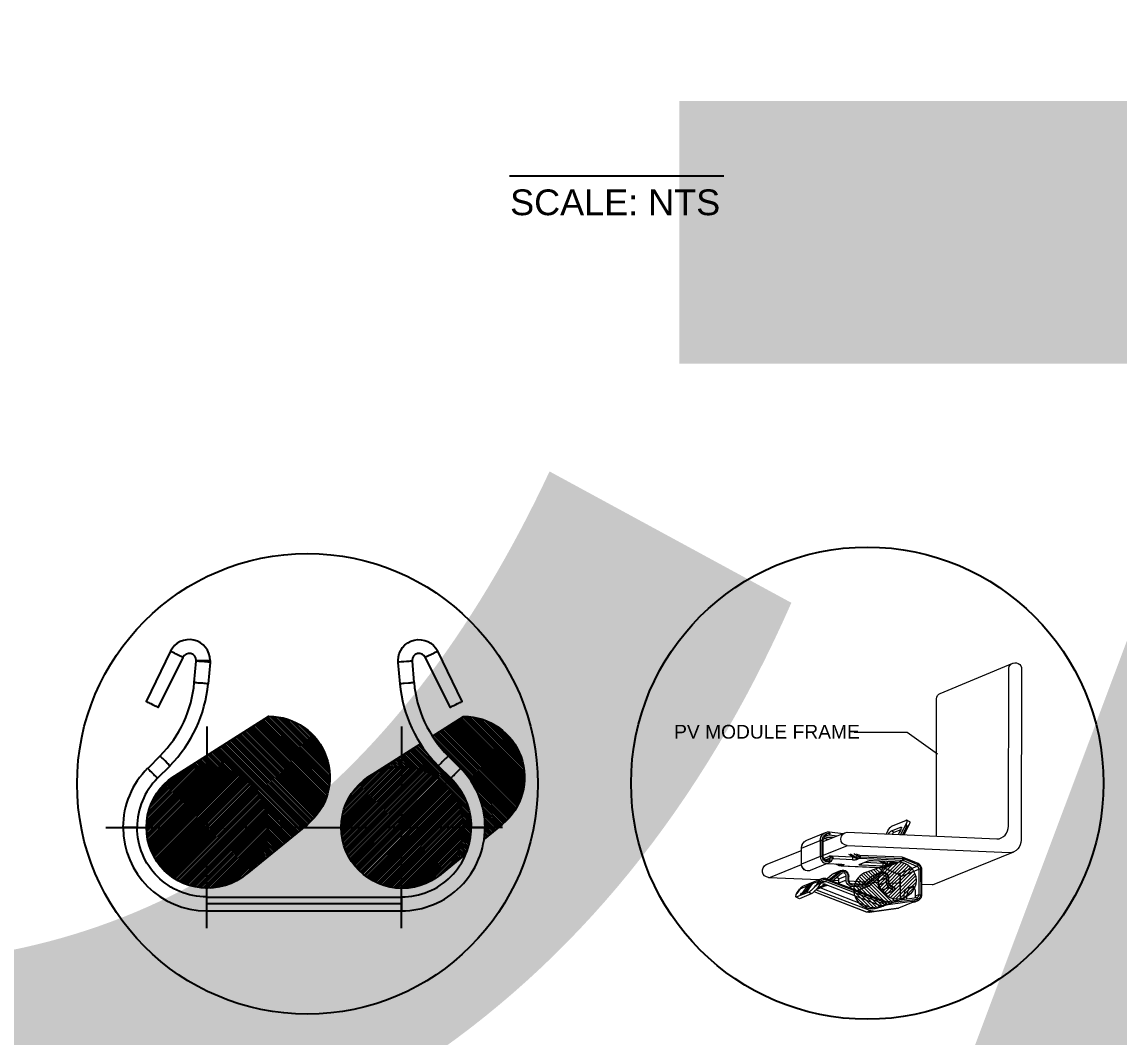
# Model space of a CAD drawing. Header units: feet. Extents: x -354 to 55127, y -297 to 4121.
# Drawn here: x 106.93 to 149.49, y 31.18 to 70.58 of the extents above; entities that cross this region are included whole.
import ezdxf
from ezdxf.enums import TextEntityAlignment as Align

# ---------------------------------------------------------------- set-up
doc = ezdxf.new("R2018")
doc.units = ezdxf.units.FT
doc.header["$MEASUREMENT"] = 0
for name, color, linetype in [('G-ANNO-TEXT', 1, 'Continuous'), ('G-TEXT', 7, 'Continuous'), ('G-TITL-TEXT', 153, 'Continuous'), ('PDF_0', 7, 'Continuous'), ('PDF_cable', 1, 'Continuous'), ('PDF_Ediciones', 1, 'Continuous'), ('PDF_PDF_Geometría', 7, 'Continuous'), ('PDF_PV wires', 7, 'Continuous'), ('PDF_Text', 7, 'Continuous')]:
    doc.layers.add(name, color=color, linetype=linetype)
doc.styles.add('NEI-A', font='arial.ttf')
doc.styles.get("Standard").update_dxf_attribs({"font": 'arial.ttf'})

# ---------------------------------------------------------------- blocks, each defined once
blk = doc.blocks.new('sub-title')
at = {"color": 153, "lineweight": 30, "flags": 106}
blk.add_attdef('SUB_TITLE', text='', height=0.1875, dxfattribs=at).set_placement((0, 0.1875), align=Align.MIDDLE_CENTER)

msp = doc.modelspace()

# ---------------------------------------------------------------- linework, layer by layer
at = {"color": 0, "linetype": 'ByBlock', "lineweight": -2, "transparency": 16777216}
msp.add_line((134.167, 64.592), (125.839, 64.592), dxfattribs=at)
at = {"layer": 'PDF_0', "lineweight": 25}
for points in [[(122.578, 45.913, 0.805272), (122.066, 45.794), (122.066, 45.768), (122.019, 45.768), (121.987, 45.762), (121.945, 45.757), (121.898, 45.757), (121.85, 45.752), (121.745, 45.741), (121.692, 45.741), (121.645, 45.736), (121.571, 45.725), (121.529, 45.725), (121.524, 45.72), (121.524, 45.794, -0.794738), (123.059, 46.153)], [(123.568, 41.227, -0.197368), (124.359, 39.316), (124.897, 39.316, 0.200832), (123.949, 41.608)], [(114.094, 36.617, -0.415337), (111.398, 39.316), (110.855, 39.316, 0.413315), (114.095, 36.074)]]:
    msp.add_lwpolyline(points, format="xyb", dxfattribs=at)
for points in [[(112.695, 46.152), (111.746, 44.207), (111.751, 44.207), (111.767, 44.197), (111.799, 44.181), (111.836, 44.165), (111.883, 44.139), (111.936, 44.118), (111.989, 44.086), (112.046, 44.065), (112.094, 44.039), (112.141, 44.018), (112.178, 43.997), (112.21, 43.981), (112.226, 43.976), (112.231, 43.976), (113.18, 45.91), (113.174, 45.915), (113.159, 45.92), (113.106, 45.947), (113.069, 45.963), (112.985, 46.005), (112.89, 46.058), (112.842, 46.079), (112.8, 46.1), (112.763, 46.115), (112.737, 46.131), (112.711, 46.142), (112.7, 46.147)], [(122.578, 45.91), (123.526, 43.976), (123.532, 43.976), (123.553, 43.981), (123.579, 43.997), (123.616, 44.018), (123.711, 44.065), (123.764, 44.086), (123.822, 44.118), (123.874, 44.139), (123.917, 44.165), (123.953, 44.181), (123.985, 44.197), (124.001, 44.207), (124.006, 44.207), (123.063, 46.152), (123.057, 46.147), (123.047, 46.142), (123.02, 46.131), (122.994, 46.115), (122.957, 46.1), (122.91, 46.079), (122.868, 46.058), (122.773, 46.005), (122.725, 45.984), (122.652, 45.947), (122.615, 45.931), (122.599, 45.92), (122.583, 45.915)], [(113.696, 45.794), (114.234, 45.794), (114.234, 45.741), (114.229, 45.731), (114.229, 45.72), (114.223, 45.725), (114.186, 45.725), (114.15, 45.731), (114.107, 45.736), (114.06, 45.741), (114.013, 45.741), (113.854, 45.757), (113.807, 45.757), (113.77, 45.762), (113.738, 45.768), (113.691, 45.768), (113.691, 45.778), (113.696, 45.778)], [(112.189, 41.224), (112.674, 41.704), (112.632, 41.746), (112.605, 41.778), (112.563, 41.814), (112.484, 41.894), (112.442, 41.941), (112.4, 41.983), (112.363, 42.015), (112.305, 42.073), (112.294, 42.089), (112.289, 42.094), (111.809, 41.604), (111.809, 41.598), (111.825, 41.588), (111.846, 41.561), (111.878, 41.535), (111.909, 41.498), (111.957, 41.456), (112.041, 41.372), (112.078, 41.33), (112.115, 41.298), (112.147, 41.261), (112.168, 41.245)], [(123.084, 41.704), (123.569, 41.224), (123.59, 41.245), (123.611, 41.261), (123.642, 41.298), (123.679, 41.33), (123.716, 41.372), (123.932, 41.588), (123.948, 41.598), (123.953, 41.604), (123.463, 42.094), (123.458, 42.089), (123.447, 42.073), (123.421, 42.046), (123.395, 42.015), (123.358, 41.983), (123.316, 41.941), (123.273, 41.894), (123.231, 41.857), (123.194, 41.814)]]:
    msp.add_lwpolyline(points, close=True, dxfattribs=at)
for points in [[(114.229, 45.72), (114.155, 44.887), (114.15, 44.887), (114.128, 44.893), (114.097, 44.893), (114.055, 44.898), (114.002, 44.903), (113.944, 44.908), (113.891, 44.914), (113.828, 44.919), (113.77, 44.919), (113.717, 44.924), (113.675, 44.93), (113.644, 44.935), (113.617, 44.935), (113.691, 45.768)], [(122.066, 45.768), (122.14, 44.935), (122.114, 44.935), (122.077, 44.93), (122.035, 44.924), (121.987, 44.919), (121.929, 44.919), (121.755, 44.903), (121.703, 44.898), (121.661, 44.893), (121.624, 44.893), (121.608, 44.887), (121.603, 44.887), (121.524, 45.72)], [(114.097, 43.232), (114.097, 40.665)], [(121.661, 43.232), (121.661, 40.665)], [(114.097, 39.985), (114.097, 39.316), (113.422, 39.316)], [(121.661, 39.985), (121.661, 39.316), (120.981, 39.316)], [(110.181, 39.316), (112.748, 39.316)], [(114.097, 38.636), (114.097, 39.316), (114.772, 39.316)], [(118.013, 39.316), (115.451, 39.316)], [(117.744, 39.316), (120.311, 39.316)], [(121.661, 38.636), (121.661, 39.316), (122.335, 39.316)], [(125.577, 39.316), (123.01, 39.316)], [(114.097, 35.4), (114.097, 37.967)], [(121.661, 35.4), (121.661, 37.967)], [(121.661, 36.343), (121.661, 36.069), (114.097, 36.069), (114.097, 36.612), (121.661, 36.612), (121.661, 36.343), (114.097, 36.343)]]:
    msp.add_lwpolyline(points, dxfattribs=at)
at = {"layer": 'PDF_0', "color": 9, "lineweight": 25, "true_color": 0xbfbfbf}
msp.add_lwpolyline([(121.661, 36.612), (121.661, 39.316), (123.574, 41.224)], dxfattribs=at)
at = {"layer": 'PDF_0', "color": 1, "lineweight": 0}
for points in [[(140.547, 37.897), (140.552, 37.891)], [(139.497, 37.473), (140.61, 36.366)], [(139.584, 37.526), (140.709, 36.401)], [(139.671, 37.566), (140.193, 37.044)], [(139.77, 37.601), (140.17, 37.207)], [(139.868, 37.642), (140.17, 37.34)], [(139.967, 37.676), (140.193, 37.45)], [(140.06, 37.711), (140.228, 37.549)], [(140.158, 37.752), (140.274, 37.636)], [(140.257, 37.787), (140.332, 37.711)], [(140.355, 37.821), (140.396, 37.781)], [(140.448, 37.862), (140.465, 37.845)], [(139.225, 37.079), (140.123, 36.181)], [(139.259, 37.178), (140.222, 36.215)], [(139.306, 37.265), (140.32, 36.256)], [(139.364, 37.346), (140.419, 36.291)], [(139.428, 37.415), (140.512, 36.325)], [(139.201, 36.836), (139.886, 36.157)], [(139.207, 36.969), (140.013, 36.157)], [(139.23, 36.673), (139.723, 36.186)], [(140.692, 36.552), (140.807, 36.436)], [(140.854, 36.523), (140.9, 36.47)], [(140.981, 36.528), (140.999, 36.511)], [(141.092, 36.546), (141.097, 36.546)]]:
    msp.add_lwpolyline(points, dxfattribs=at)
at = {"layer": 'PDF_0', "lineweight": 25}
for centre, radius in [((118.005, 41.005), 8.937), ((139.726, 41.031), 9.164)]:
    msp.add_circle(centre, radius, dxfattribs=at)
for centre, radius, start, end in [((113.42, 45.797), 0.809, 359.978, 153.88), ((113.42, 45.797), 0.271, 359.2804, 154.6546), ((109.071, 45.327), 4.562, 314.8132, 355.0891), ((108.987, 45.359), 5.184, 315.2527, 354.8199), ((126.697, 45.327), 5.121, 184.9109, 225.022), ((126.707, 45.333), 4.583, 184.9658, 224.9725), ((114.094, 39.313), 3.244, 134.9231, 179.9231), ((114.063, 39.329), 2.664, 134.7034, 180.3241), ((121.653, 39.313), 3.239, 270.033, 0.0494), ((121.663, 39.313), 2.696, 269.8901, 0.1099)]:
    msp.add_arc(centre, radius, start, end, dxfattribs=at)
at = {"layer": 'PDF_cable', "lineweight": 25}
for points in [[(112.858, 41.314), (116.511, 43.628, -0.705463), (118.003, 39.427), (115.652, 37.508)], [(122.852, 42.853), (124.064, 43.622, -0.705463), (125.561, 39.427), (124.865, 38.857)]]:
    msp.add_lwpolyline(points, format="xyb", dxfattribs=at)
for points in [[(116.195, 43.427), (118.83, 40.792)], [(116.253, 43.464), (118.841, 40.871)], [(116.305, 43.496), (118.856, 40.95)], [(116.363, 43.533), (118.862, 41.029)], [(116.416, 43.57), (118.872, 41.113)], [(116.474, 43.601), (118.872, 41.203)], [(116.543, 43.628), (118.872, 41.293)], [(116.637, 43.622), (118.872, 41.388)], [(116.732, 43.617), (118.862, 41.482)], [(116.838, 43.601), (118.851, 41.588)], [(116.943, 43.585), (118.835, 41.693)], [(117.059, 43.559), (118.809, 41.809)], [(117.186, 43.527), (118.777, 41.936)], [(117.317, 43.485), (118.73, 42.073)], [(117.47, 43.422), (118.672, 42.226)], [(123.753, 43.422), (126.383, 40.792)], [(123.806, 43.459), (126.399, 40.866)], [(123.864, 43.496), (126.41, 40.945)], [(123.917, 43.527), (126.42, 41.029)], [(123.975, 43.564), (126.425, 41.113)], [(124.032, 43.601), (126.431, 41.198)], [(124.096, 43.622), (126.431, 41.287)], [(124.191, 43.617), (126.431, 41.382)], [(124.291, 43.612), (126.42, 41.482)], [(124.391, 43.601), (126.41, 41.583)], [(124.502, 43.58), (126.394, 41.693)], [(124.618, 43.559), (126.367, 41.809)], [(124.739, 43.522), (126.336, 41.93)], [(124.876, 43.48), (126.288, 42.067)], [(125.029, 43.417), (126.225, 42.22)], [(115.531, 43.006), (118.519, 40.012)], [(115.583, 43.037), (118.556, 40.07)], [(115.641, 43.074), (118.588, 40.128)], [(115.694, 43.111), (118.619, 40.186)], [(115.752, 43.143), (118.646, 40.249)], [(115.805, 43.18), (118.677, 40.312)], [(115.863, 43.217), (118.704, 40.375)], [(115.915, 43.248), (118.73, 40.439)], [(115.973, 43.285), (118.751, 40.507)], [(116.026, 43.322), (118.772, 40.576)], [(116.084, 43.359), (118.793, 40.644)], [(116.142, 43.39), (118.814, 40.718)], [(117.655, 43.332), (118.582, 42.405)], [(117.902, 43.169), (118.419, 42.653)], [(123.084, 43), (126.078, 40.012)], [(123.142, 43.037), (126.109, 40.065)], [(123.194, 43.074), (126.141, 40.122)], [(123.252, 43.106), (126.172, 40.186)], [(123.305, 43.143), (126.204, 40.244)], [(123.363, 43.18), (126.23, 40.307)], [(123.421, 43.211), (126.262, 40.37)], [(123.474, 43.248), (126.283, 40.439)], [(123.532, 43.285), (126.31, 40.502)], [(123.584, 43.317), (126.331, 40.571)], [(123.642, 43.354), (126.352, 40.644)], [(123.695, 43.39), (126.367, 40.718)], [(125.208, 43.327), (126.136, 42.4)], [(125.461, 43.169), (125.977, 42.653)], [(114.861, 42.584), (118.013, 39.432)], [(114.919, 42.616), (118.061, 39.474)], [(114.972, 42.653), (118.108, 39.516)], [(115.03, 42.689), (118.155, 39.559)], [(115.083, 42.721), (118.198, 39.606)], [(115.141, 42.758), (118.245, 39.653)], [(115.193, 42.795), (118.287, 39.701)], [(115.251, 42.826), (118.329, 39.748)], [(115.304, 42.863), (118.372, 39.801)], [(115.362, 42.9), (118.408, 39.854)], [(115.415, 42.932), (118.445, 39.906)], [(115.473, 42.969), (118.482, 39.959)], [(122.862, 42.858), (125.925, 39.796)], [(122.92, 42.895), (125.967, 39.848)], [(122.973, 42.932), (126.004, 39.901)], [(123.01, 42.621), (125.888, 39.748)], [(123.031, 42.964), (126.041, 39.954)], [(114.192, 42.157), (114.761, 41.593)], [(114.25, 42.194), (114.893, 41.551)], [(114.308, 42.231), (115.04, 41.493)], [(114.36, 42.262), (115.214, 41.414)], [(114.418, 42.299), (115.436, 41.282)], [(114.471, 42.336), (117.66, 39.147)], [(114.529, 42.368), (117.713, 39.19)], [(114.582, 42.405), (117.76, 39.226)], [(114.64, 42.442), (117.813, 39.269)], [(114.692, 42.479), (117.86, 39.311)], [(114.75, 42.51), (117.913, 39.353)], [(114.803, 42.547), (117.96, 39.39)], [(120.411, 41.308), (122.393, 42.563)], [(121.75, 42.157), (122.319, 41.588)], [(121.808, 42.194), (122.451, 41.546)], [(121.861, 42.226), (122.599, 41.493)], [(121.919, 42.262), (122.767, 41.409)], [(121.972, 42.299), (122.989, 41.282)], [(122.03, 42.331), (124.233, 40.128)], [(122.082, 42.368), (124.185, 40.265)], [(122.14, 42.405), (124.122, 40.423)], [(122.198, 42.436), (124.032, 40.602)], [(122.251, 42.473), (123.895, 40.829)], [(122.309, 42.51), (122.789, 42.025)], [(122.362, 42.542), (122.493, 42.41)], [(113.86, 41.946), (114.128, 41.677), (111.757, 39.311)], [(113.528, 41.735), (113.633, 41.63)], [(113.58, 41.772), (113.712, 41.646)], [(113.638, 41.809), (113.791, 41.656)], [(113.696, 41.841), (113.87, 41.667)], [(113.749, 41.878), (113.955, 41.672)], [(113.807, 41.915), (114.039, 41.677)], [(113.918, 41.983), (114.223, 41.677)], [(113.97, 42.02), (114.318, 41.672)], [(114.028, 42.052), (114.418, 41.662)], [(114.081, 42.089), (114.529, 41.646)], [(114.139, 42.125), (114.64, 41.625)], [(121.418, 41.946), (121.687, 41.677), (119.315, 39.306)], [(121.086, 41.735), (121.191, 41.625)], [(121.139, 41.767), (121.271, 41.641)], [(121.197, 41.804), (121.344, 41.651)], [(121.249, 41.841), (121.429, 41.662)], [(121.307, 41.872), (121.513, 41.672)], [(121.36, 41.909), (121.597, 41.677)], [(121.471, 41.978), (121.777, 41.672)], [(121.529, 42.015), (121.877, 41.667)], [(121.587, 42.052), (121.977, 41.656)], [(121.64, 42.083), (122.082, 41.641)], [(121.697, 42.12), (122.198, 41.619)], [(114.034, 41.677), (111.757, 39.4)], [(114.218, 41.677), (111.762, 39.221)], [(114.302, 41.672), (111.762, 39.137)], [(113.939, 41.672), (111.767, 39.495)], [(114.387, 41.667), (111.772, 39.053)], [(113.839, 41.662), (111.772, 39.601)], [(114.466, 41.656), (111.783, 38.973)], [(113.733, 41.646), (111.788, 39.706)], [(114.545, 41.641), (111.793, 38.894)], [(113.617, 41.625), (111.809, 39.817)], [(114.619, 41.625), (111.809, 38.815)], [(114.692, 41.609), (111.825, 38.742)], [(113.501, 41.598), (111.841, 39.938)], [(114.766, 41.593), (111.846, 38.673)], [(114.835, 41.572), (111.867, 38.599)], [(113.369, 41.556), (111.883, 40.07)], [(114.903, 41.546), (111.888, 38.536)], [(114.972, 41.525), (111.915, 38.467)], [(113.222, 41.503), (111.936, 40.212)], [(115.035, 41.498), (111.941, 38.404)], [(115.098, 41.467), (111.967, 38.341)], [(115.162, 41.44), (111.999, 38.278)], [(113.059, 41.424), (112.01, 40.381)], [(115.22, 41.409), (112.025, 38.214)], [(115.278, 41.377), (112.057, 38.156)], [(115.336, 41.345), (112.094, 38.098)], [(115.394, 41.308), (112.126, 38.046)], [(112.848, 41.303), (112.131, 40.592)], [(112.969, 41.382), (112.974, 41.382)], [(113.027, 41.419), (113.032, 41.414)], [(113.085, 41.456), (113.095, 41.445)], [(113.138, 41.488), (113.153, 41.472)], [(113.196, 41.525), (113.217, 41.498)], [(113.248, 41.561), (113.285, 41.525)], [(113.306, 41.598), (113.348, 41.551)], [(113.359, 41.63), (113.417, 41.572)], [(113.417, 41.667), (113.491, 41.593)], [(113.47, 41.704), (113.559, 41.614)], [(121.592, 41.672), (119.315, 39.4)], [(121.771, 41.672), (119.315, 39.216)], [(121.861, 41.672), (119.32, 39.132)], [(121.497, 41.667), (119.32, 39.495)], [(121.397, 41.662), (119.331, 39.595)], [(121.945, 41.662), (119.331, 39.047)], [(122.024, 41.651), (119.341, 38.968)], [(121.292, 41.646), (119.347, 39.701)], [(122.103, 41.641), (119.352, 38.889)], [(121.176, 41.625), (119.368, 39.812)], [(122.177, 41.625), (119.368, 38.815)], [(122.251, 41.609), (119.384, 38.742)], [(121.054, 41.593), (119.399, 39.933)], [(122.325, 41.588), (119.405, 38.668)], [(122.393, 41.567), (119.426, 38.599)], [(120.928, 41.551), (119.436, 40.065)], [(122.462, 41.546), (119.447, 38.531)], [(122.525, 41.519), (119.473, 38.462)], [(120.78, 41.498), (119.494, 40.212)], [(122.594, 41.493), (119.5, 38.399)], [(122.657, 41.467), (119.526, 38.336)], [(122.715, 41.435), (119.552, 38.272)], [(120.612, 41.424), (119.568, 40.375)], [(122.778, 41.409), (119.584, 38.214)], [(122.836, 41.377), (119.615, 38.156)], [(122.894, 41.34), (119.647, 38.098)], [(122.952, 41.308), (119.684, 38.04)], [(120.401, 41.303), (119.689, 40.586)], [(120.527, 41.382), (120.533, 41.377)], [(120.585, 41.419), (120.591, 41.409)], [(120.638, 41.451), (120.649, 41.44)], [(120.696, 41.488), (120.712, 41.472)], [(120.749, 41.525), (120.775, 41.498)], [(120.807, 41.556), (120.844, 41.525)], [(120.859, 41.593), (120.907, 41.546)], [(120.917, 41.63), (120.975, 41.567)], [(120.975, 41.662), (121.044, 41.588)], [(121.028, 41.698), (121.118, 41.609)], [(124.133, 41.409), (125.846, 39.696)], [(115.446, 41.272), (112.162, 37.988)], [(115.499, 41.235), (112.199, 37.935)], [(115.552, 41.198), (112.242, 37.882)], [(115.604, 41.156), (112.278, 37.835)], [(115.652, 41.119), (112.321, 37.782)], [(115.704, 41.077), (112.363, 37.735)], [(115.752, 41.029), (112.405, 37.687)], [(115.794, 40.987), (112.452, 37.64)], [(115.842, 40.939), (112.495, 37.598)], [(115.884, 40.892), (112.542, 37.556)], [(123.005, 41.272), (119.721, 37.988)], [(123.057, 41.235), (119.758, 37.935)], [(123.11, 41.192), (119.795, 37.882)], [(123.163, 41.156), (119.837, 37.83)], [(123.21, 41.113), (119.879, 37.782)], [(123.258, 41.071), (119.921, 37.73)], [(123.305, 41.029), (119.963, 37.682)], [(123.353, 40.982), (120.006, 37.64)], [(123.4, 40.939), (120.053, 37.592)], [(123.442, 40.892), (120.1, 37.55)], [(124.391, 41.061), (125.804, 39.648)], [(115.926, 40.845), (112.595, 37.508)], [(115.968, 40.797), (112.642, 37.471)], [(116.005, 40.744), (112.695, 37.429)], [(116.047, 40.692), (112.748, 37.392)], [(116.084, 40.639), (112.8, 37.355)], [(116.121, 40.581), (112.853, 37.318)], [(116.153, 40.528), (112.911, 37.281)], [(116.189, 40.47), (112.969, 37.25)], [(116.095, 40.623), (117.613, 39.105)], [(123.484, 40.839), (120.148, 37.508)], [(123.526, 40.792), (120.201, 37.466)], [(123.563, 40.739), (120.248, 37.429)], [(123.6, 40.686), (120.301, 37.387)], [(123.642, 40.634), (120.353, 37.35)], [(123.674, 40.581), (120.411, 37.313)], [(123.711, 40.523), (120.464, 37.281)], [(123.743, 40.465), (120.522, 37.245)], [(123.648, 40.623), (124.27, 40.001)], [(124.523, 40.839), (125.756, 39.601)], [(124.607, 40.66), (125.714, 39.559)], [(124.676, 40.502), (125.666, 39.516)], [(116.221, 40.412), (113.027, 37.218)], [(116.247, 40.349), (113.085, 37.187)], [(116.279, 40.291), (113.148, 37.16)], [(116.305, 40.228), (113.211, 37.134)], [(116.332, 40.159), (113.275, 37.108)], [(116.358, 40.096), (113.343, 37.081)], [(116.379, 40.028), (113.412, 37.06)], [(116.221, 40.402), (117.56, 39.063)], [(116.305, 40.233), (117.512, 39.026)], [(116.358, 40.086), (117.46, 38.984)], [(123.774, 40.407), (120.585, 37.213)], [(123.806, 40.349), (120.643, 37.187)], [(123.837, 40.286), (120.707, 37.155)], [(123.864, 40.223), (120.77, 37.129)], [(123.89, 40.159), (120.833, 37.102)], [(123.911, 40.091), (120.902, 37.076)], [(123.938, 40.022), (120.97, 37.055)], [(123.779, 40.402), (124.301, 39.88)], [(123.859, 40.228), (124.322, 39.769)], [(123.917, 40.08), (124.338, 39.659)], [(124.728, 40.36), (125.619, 39.469)], [(124.77, 40.228), (125.566, 39.432)], [(124.802, 40.101), (125.519, 39.39)], [(117.412, 38.942), (116.4, 39.954), (113.48, 37.039)], [(116.416, 39.885), (113.554, 37.018)], [(116.437, 39.812), (113.628, 37.002)], [(116.453, 39.732), (113.702, 36.986)], [(116.463, 39.659), (113.781, 36.976)], [(116.432, 39.833), (117.36, 38.9)], [(116.453, 39.717), (117.312, 38.863)], [(116.469, 39.611), (117.259, 38.821)], [(123.959, 39.954), (121.039, 37.034)], [(123.975, 39.88), (121.107, 37.018)], [(123.99, 39.806), (121.181, 36.997)], [(124.006, 39.732), (121.26, 36.981)], [(124.022, 39.653), (121.339, 36.971)], [(123.959, 39.949), (124.349, 39.559)], [(123.99, 39.827), (124.354, 39.458)], [(124.011, 39.717), (124.359, 39.363)], [(124.027, 39.606), (124.359, 39.274)], [(124.828, 39.985), (125.466, 39.348)], [(124.855, 39.875), (125.419, 39.306)], [(124.871, 39.764), (125.366, 39.269)], [(124.881, 39.664), (125.319, 39.226)], [(116.474, 39.574), (113.86, 36.965)], [(116.479, 39.495), (113.944, 36.955)], [(116.485, 39.406), (114.028, 36.949)], [(116.49, 39.316), (114.118, 36.949)], [(116.485, 39.226), (114.213, 36.949)], [(116.479, 39.511), (117.212, 38.778)], [(116.485, 39.411), (117.159, 38.742)], [(116.485, 39.232), (117.059, 38.657)], [(116.49, 39.321), (117.112, 38.699)], [(124.032, 39.574), (121.418, 36.96)], [(124.038, 39.49), (121.502, 36.955)], [(124.043, 39.406), (121.587, 36.949)], [(124.343, 39.016), (124.043, 39.316), (121.676, 36.944)], [(124.043, 39.221), (121.766, 36.949)], [(124.038, 39.506), (124.359, 39.184)], [(124.043, 39.411), (124.354, 39.1)], [(124.043, 39.226), (124.333, 38.937)], [(124.892, 39.564), (125.266, 39.184)], [(124.897, 39.464), (125.218, 39.142)], [(124.897, 39.374), (125.166, 39.105)], [(124.897, 39.279), (125.118, 39.063)], [(124.897, 39.195), (125.066, 39.021)], [(116.479, 39.132), (114.308, 36.955)], [(116.469, 39.026), (114.408, 36.965)], [(116.458, 38.921), (114.513, 36.981)], [(116.432, 38.81), (114.629, 37.002)], [(116.421, 38.752), (116.759, 38.415)], [(116.437, 38.826), (116.811, 38.452)], [(116.453, 38.905), (116.859, 38.494)], [(116.463, 38.979), (116.912, 38.536)], [(116.474, 39.063), (116.959, 38.578)], [(116.485, 39.142), (117.012, 38.615)], [(124.038, 39.126), (121.866, 36.955)], [(124.027, 39.026), (121.966, 36.965)], [(124.011, 38.921), (122.072, 36.976)], [(123.99, 38.805), (122.182, 37.002)], [(123.98, 38.747), (124.233, 38.494)], [(123.996, 38.826), (124.254, 38.562)], [(124.011, 38.9), (124.275, 38.636)], [(124.022, 38.979), (124.291, 38.705)], [(124.032, 39.058), (124.307, 38.784)], [(124.038, 39.142), (124.322, 38.857)], [(124.876, 38.937), (124.918, 38.9)], [(124.886, 39.021), (124.965, 38.942)], [(124.892, 39.105), (125.018, 38.979)], [(116.406, 38.689), (114.745, 37.034)], [(116.363, 38.557), (114.877, 37.071)], [(116.311, 38.415), (115.025, 37.129)], [(116.279, 38.346), (116.458, 38.167)], [(116.311, 38.409), (116.511, 38.209)], [(116.337, 38.473), (116.558, 38.251)], [(116.358, 38.541), (116.611, 38.288)], [(116.379, 38.61), (116.659, 38.33)], [(116.4, 38.678), (116.711, 38.373)], [(123.964, 38.689), (122.304, 37.028)], [(123.922, 38.557), (122.435, 37.071)], [(123.869, 38.409), (122.578, 37.123)], [(123.837, 38.346), (124.017, 38.167)], [(123.864, 38.409), (124.069, 38.204)], [(123.89, 38.473), (124.117, 38.246)], [(123.917, 38.541), (124.164, 38.293)], [(123.938, 38.61), (124.185, 38.357)], [(123.959, 38.678), (124.212, 38.425)], [(116.232, 38.246), (115.188, 37.202)], [(116.11, 38.035), (115.404, 37.324)], [(116.01, 37.888), (116.058, 37.84)], [(116.052, 37.94), (116.11, 37.882)], [(116.089, 37.998), (116.158, 37.925)], [(116.121, 38.051), (116.21, 37.967)], [(116.158, 38.109), (116.258, 38.004)], [(116.189, 38.167), (116.311, 38.046)], [(116.221, 38.225), (116.358, 38.088)], [(116.253, 38.283), (116.411, 38.125)], [(123.79, 38.246), (122.746, 37.202)], [(123.669, 38.03), (122.957, 37.324)], [(123.205, 37.503), (124.154, 38.278)], [(123.569, 37.888), (123.616, 37.84)], [(123.606, 37.94), (123.669, 37.877)], [(123.642, 37.993), (123.716, 37.919)], [(123.679, 38.046), (123.769, 37.961)], [(123.716, 38.104), (123.816, 38.004)], [(123.748, 38.162), (123.869, 38.04)], [(123.779, 38.22), (123.917, 38.083)], [(123.811, 38.283), (123.969, 38.125)], [(115.71, 37.561), (115.71, 37.556)], [(115.757, 37.603), (115.762, 37.598)], [(115.799, 37.645), (115.81, 37.64)], [(115.847, 37.693), (115.857, 37.677)], [(115.889, 37.74), (115.91, 37.719)], [(115.931, 37.787), (115.957, 37.761)], [(115.973, 37.84), (116.01, 37.803)], [(123.263, 37.556), (123.268, 37.556)], [(123.31, 37.598), (123.316, 37.592)], [(123.358, 37.645), (123.368, 37.635)], [(123.4, 37.693), (123.416, 37.677)], [(123.447, 37.74), (123.469, 37.719)], [(123.49, 37.787), (123.516, 37.756)], [(123.526, 37.835), (123.569, 37.798)]]:
    msp.add_lwpolyline(points, dxfattribs=at)
for centre in [(114.121, 39.319), (121.679, 39.313)]:
    msp.add_circle(centre, 2.364, dxfattribs=at)
at = {"layer": 'PDF_Ediciones', "lineweight": 0}
msp.add_circle((140.892, 37.256), 0.728, dxfattribs=at)
msp.add_arc((139.929, 36.885), 0.728, 109.3854, 294.0765, dxfattribs=at)
at = {"layer": 'PDF_PDF_Geometría', "lineweight": 0}
for points in [[(138.947, 38.61, -0.968573), (138.952, 39.126), (144.75, 38.865), (144.843, 38.877), (144.924, 38.911), (145.005, 38.958), (145.075, 39.016), (145.127, 39.091), (145.168, 39.178), (145.197, 39.271), (145.208, 39.358), (145.22, 45.422, -1.103596), (145.713, 45.451), (145.701, 38.819), (145.689, 38.726), (145.66, 38.639), (145.62, 38.552), (145.568, 38.477), (145.498, 38.419), (145.417, 38.372)], [(142.414, 38.969), (142.414, 42.726), (142.408, 44.307, -0.292569), (142.558, 44.518), (145.376, 45.695)], [(135.9, 37.37, -0.768254), (135.804, 37.868), (137.178, 38.419)]]:
    msp.add_lwpolyline(points, format="xyb", dxfattribs=at)
for points in [[(140.541, 39.213), (140.529, 39.19), (140.454, 39.056), (140.541, 39.213), (140.564, 39.248), (140.61, 39.306), (140.634, 39.329), (140.651, 39.352), (140.674, 39.364), (140.686, 39.375), (140.709, 39.381), (141.242, 39.601), (141.248, 39.607), (141.26, 39.607), (141.266, 39.601), (141.271, 39.59), (141.271, 39.555), (141.266, 39.538), (141.26, 39.509)], [(141.26, 39.601), (141.358, 39.543), (141.364, 39.543), (141.376, 39.532), (141.376, 39.497), (141.364, 39.474), (141.358, 39.451), (141.347, 39.422), (141.289, 39.358), (141.266, 39.346), (141.254, 39.346), (141.254, 39.352), (141.248, 39.358), (141.248, 39.369), (141.254, 39.462), (141.26, 39.509), (141.01, 39.033)], [(140.547, 39.056), (140.593, 39.114), (140.616, 39.137), (140.628, 39.161), (140.645, 39.172), (140.663, 39.178), (141.028, 39.329), (141.051, 39.329), (141.051, 39.306), (141.045, 39.277), (141.034, 39.253), (141.022, 39.224), (141.01, 39.19), (140.964, 39.114), (140.952, 39.08), (140.929, 39.045), (140.918, 39.033)], [(141.022, 39.224), (140.761, 39.12), (140.663, 39.178)], [(141.028, 39.329), (141.051, 39.317)], [(141.254, 39.346), (141.092, 39.027)], [(141.352, 39.427), (141.144, 39.027)], [(137.178, 38.5), (137.178, 38.506), (137.184, 38.581), (137.201, 38.645), (137.236, 38.703), (137.282, 38.755), (137.317, 38.784), (137.334, 38.795), (137.381, 38.824), (138.106, 39.114)], [(138.349, 38.042), (138.309, 37.989), (138.262, 37.955), (138.233, 37.937), (137.514, 37.642), (137.474, 37.63), (137.398, 37.63), (137.334, 37.647), (137.271, 37.688), (137.224, 37.74), (137.19, 37.816), (137.178, 37.885), (137.178, 38.506), (137.903, 38.801), (137.903, 38.181), (137.914, 38.105), (137.949, 38.036), (137.995, 37.978), (138.053, 37.937), (138.129, 37.926), (138.198, 37.926), (138.233, 37.937)], [(137.508, 37.642), (137.479, 37.63), (137.416, 37.63), (137.346, 37.642), (137.282, 37.671), (137.236, 37.723), (137.195, 37.775), (137.178, 37.839), (137.178, 38.546), (137.195, 38.627), (137.23, 38.697), (137.282, 38.755), (137.317, 38.778)], [(138.019, 38.175), (138.013, 38.181), (137.972, 38.181), (137.972, 38.801), (137.903, 38.801), (137.908, 38.871), (137.926, 38.94), (137.961, 38.998), (138.007, 39.056), (138.036, 39.08), (138.117, 39.12), (138.187, 39.137), (138.256, 39.137), (138.796, 39.08)], [(138.013, 38.795), (138.013, 38.801), (137.972, 38.801), (137.984, 38.865), (138.001, 38.923), (138.03, 38.975), (138.065, 39.016), (138.106, 39.045), (138.158, 39.074), (138.222, 39.085), (138.274, 39.085), (138.274, 39.056), (138.262, 39.039), (138.262, 39.033), (138.251, 39.022), (138.564, 38.987)], [(138.013, 38.761), (138.854, 39.108)], [(138.1, 38.053), (138.256, 38.117), (138.233, 38.076), (138.198, 38.053), (138.193, 38.053), (138.158, 38.036), (138.111, 38.042), (138.071, 38.065), (138.042, 38.105), (138.019, 38.152), (138.019, 38.175), (138.013, 38.795), (138.019, 38.83), (138.036, 38.888), (138.065, 38.94), (138.111, 38.987), (138.152, 39.01), (138.158, 39.01), (138.204, 39.022), (138.251, 39.022), (138.065, 38.946)], [(138.204, 38.842), (138.03, 38.865), (138.193, 38.929), (138.204, 38.935), (138.245, 38.935), (138.262, 38.94), (138.32, 38.94), (138.349, 38.935), (138.378, 38.935), (138.419, 38.929)], [(140.686, 39.045), (140.692, 39.056), (140.715, 39.08), (140.726, 39.103), (140.744, 39.114), (140.761, 39.12)], [(142.251, 37.079), (145.417, 38.372), (145.336, 38.337), (145.243, 38.326), (138.952, 38.604), (138.019, 38.221)], [(138.367, 38.111), (138.367, 38.1), (138.355, 38.071), (138.355, 38.059), (138.343, 38.03), (138.326, 38.018), (138.285, 38.007), (138.233, 37.995), (138.193, 37.989), (138.146, 37.989), (138.1, 37.995), (138.059, 38.024), (138.03, 38.059), (138.001, 38.1), (137.984, 38.134), (137.972, 38.181), (137.966, 38.187), (137.955, 38.187), (137.943, 38.181), (137.903, 38.181), (137.178, 37.885)], [(138.036, 38.111), (138.256, 38.204)], [(138.164, 37.908), (138.726, 37.885), (138.755, 37.879), (138.796, 37.879), (138.813, 37.874), (138.819, 37.874), (138.825, 37.868), (138.807, 37.85), (138.714, 37.821), (138.674, 37.821), (138.662, 37.827), (138.639, 37.827), (138.604, 37.839), (138.569, 37.862), (138.517, 37.891)], [(138.256, 38.117), (138.28, 38.152), (138.274, 38.071), (138.251, 38.03), (138.239, 38.013), (138.233, 38.007), (138.233, 37.995)], [(138.28, 38.21), (138.274, 38.204), (138.251, 38.198), (138.291, 38.21), (138.291, 38.216), (138.303, 38.216), (138.372, 38.111)], [(138.303, 38.216), (138.303, 38.204), (138.285, 38.169), (138.28, 38.152)], [(138.309, 38.21), (138.343, 38.21), (138.419, 38.088), (138.39, 38.088), (138.367, 38.1), (138.343, 38.1)], [(138.343, 38.21), (139.155, 38.175), (139.155, 38.059), (138.419, 38.088)], [(138.807, 37.874), (138.807, 37.85), (138.784, 37.845), (138.709, 37.845), (138.662, 37.862), (138.627, 37.874), (138.622, 37.874), (138.622, 37.879), (138.616, 37.879), (138.569, 37.862), (138.564, 37.862), (138.511, 37.891)], [(138.616, 37.879), (138.593, 37.891)], [(138.627, 37.885), (138.627, 37.874)], [(139.439, 38.227), (139.445, 38.227), (139.445, 38.221), (139.451, 38.216), (139.451, 38.187), (139.457, 38.175), (141.097, 38.105), (141.097, 38.082), (141.092, 38.071), (141.092, 38.053), (141.08, 38.042), (141.074, 38.042), (141.074, 38.036), (141.103, 38.036), (141.103, 38.03), (141.115, 38.03), (140.39, 37.734), (140.384, 37.734), (140.384, 37.74), (140.355, 37.74), (140.349, 37.746), (140.349, 37.74), (138.714, 37.816), (138.714, 37.821), (140.349, 37.746), (141.074, 38.036), (139.439, 38.111), (139.346, 38.076), (139.352, 38.076), (139.346, 38.088)], [(139.062, 38.291), (139.294, 38.158), (139.312, 38.175), (139.323, 38.181), (139.329, 38.198), (139.335, 38.204), (139.335, 38.216), (139.37, 38.204), (139.381, 38.198), (139.393, 38.187), (139.416, 38.181), (139.439, 38.181), (139.457, 38.175), (139.451, 38.169), (139.451, 38.134), (139.445, 38.123), (139.445, 38.117), (139.439, 38.117), (139.439, 38.111), (139.422, 38.117), (139.381, 38.117), (139.358, 38.123), (139.346, 38.129), (139.329, 38.134), (139.306, 38.146), (139.294, 38.158), (139.248, 38.134), (139.016, 38.268)], [(139.184, 38.175), (139.155, 38.175)], [(139.155, 38.059), (139.259, 38.059), (139.288, 38.065), (139.323, 38.065), (139.346, 38.076), (139.346, 38.088), (139.329, 38.1), (139.294, 38.111), (139.254, 38.129), (139.248, 38.134)], [(139.346, 38.256), (139.346, 38.233), (139.341, 38.221), (139.335, 38.216), (139.207, 38.291)], [(141.712, 36.482), (141.567, 36.418), (141.55, 36.418), (141.509, 36.407), (141.654, 36.465), (141.695, 36.482), (141.729, 36.494), (141.758, 36.511), (141.793, 36.552), (141.828, 36.604), (141.845, 36.673), (141.845, 36.697), (141.84, 37.688), (141.84, 37.723), (141.822, 37.787), (141.782, 37.845), (141.735, 37.885), (141.695, 37.914), (141.155, 38.134), (141.121, 38.152), (141.074, 38.158), (139.439, 38.227), (139.416, 38.233), (139.358, 38.25), (139.346, 38.256), (139.306, 38.279)], [(139.335, 38.071), (139.335, 38.088)], [(139.503, 37.845), (139.503, 37.908)], [(139.63, 37.96), (140.332, 37.926), (140.332, 37.804)], [(140.286, 38.013), (140.494, 37.914), (140.506, 37.908), (140.518, 37.897), (140.529, 37.897), (140.471, 37.874), (140.454, 37.879), (140.448, 37.879), (140.436, 37.885), (140.158, 38.018)], [(140.349, 37.926), (140.332, 37.926)], [(140.494, 38.007), (140.494, 37.914)], [(140.634, 37.995), (140.668, 37.978), (140.674, 37.978), (140.697, 37.966), (140.634, 37.937), (140.622, 37.943), (140.616, 37.955), (140.599, 37.96), (140.5, 37.995)], [(140.68, 37.92), (140.68, 37.891), (140.622, 37.879), (140.576, 37.885), (140.529, 37.897)], [(140.634, 37.937), (140.668, 37.926), (140.686, 37.914), (140.697, 37.908), (140.692, 37.897), (140.692, 37.914)], [(140.668, 37.989), (140.668, 37.978)], [(140.842, 37.978), (140.842, 37.96), (140.819, 37.955), (140.744, 37.955), (140.697, 37.966)], [(140.86, 37.978), (140.86, 37.966)], [(141.074, 38.158), (141.08, 38.158), (141.08, 38.152), (141.092, 38.146), (141.092, 38.134), (141.097, 38.129), (141.097, 38.105), (141.121, 38.105), (141.126, 38.1), (141.144, 38.1), (141.155, 38.088), (141.155, 38.111), (141.161, 38.123), (141.161, 38.134), (141.155, 38.134)], [(141.84, 37.688), (141.822, 37.688), (141.816, 37.694), (141.805, 37.694), (141.805, 37.723), (141.793, 37.746), (141.787, 37.775), (141.776, 37.792), (141.758, 37.816), (141.735, 37.833), (141.718, 37.85), (141.689, 37.868), (141.695, 37.874), (141.695, 37.885), (141.7, 37.891), (141.7, 37.908), (141.695, 37.908), (141.695, 37.914)], [(137.845, 37.276), (135.902, 37.363), (137.178, 37.879)], [(137.804, 37.172), (137.822, 37.172), (137.827, 37.166), (137.845, 37.16), (137.85, 37.16), (137.856, 37.155), (137.868, 37.149), (137.908, 37.207), (137.903, 37.213), (137.879, 37.224), (137.868, 37.224), (137.862, 37.23), (137.845, 37.23), (137.868, 37.265), (137.903, 37.294), (137.943, 37.317), (137.972, 37.334), (138.019, 37.34), (138.059, 37.346), (138.1, 37.34), (138.146, 37.323), (138.152, 37.323), (138.367, 37.497), (138.419, 37.531), (138.691, 37.642), (138.755, 37.653), (138.813, 37.653), (138.877, 37.636), (138.929, 37.595), (138.97, 37.543), (138.998, 37.479), (139.004, 37.41), (138.975, 37.421)], [(138.245, 37.288), (138.633, 37.607), (138.68, 37.578)], [(138.303, 37.265), (138.68, 37.578), (138.726, 37.601), (138.772, 37.613), (138.825, 37.613), (138.871, 37.595), (138.917, 37.56), (138.952, 37.526), (138.97, 37.479), (138.975, 37.421), (138.975, 37.224), (138.993, 37.201), (139.004, 37.166), (139.022, 37.143), (139.051, 37.12), (139.074, 37.108), (139.103, 37.097), (139.138, 37.085), (139.636, 37.068), (139.665, 37.068), (139.683, 37.073), (139.694, 37.073), (139.712, 37.079), (139.723, 37.085), (139.735, 37.097), (139.752, 37.108), (140.233, 37.508), (140.28, 37.537), (140.326, 37.549), (140.378, 37.543), (140.425, 37.531), (140.471, 37.497), (140.5, 37.456), (140.523, 37.404), (140.529, 37.352), (140.529, 37.172), (140.541, 37.126), (140.547, 37.108), (140.564, 37.085), (140.576, 37.073), (140.61, 37.05), (140.709, 36.981)], [(138.367, 37.497), (138.633, 37.607), (138.691, 37.642)], [(139.636, 36.992), (139.138, 37.021), (139.091, 37.027), (139.051, 37.039), (139.01, 37.068), (138.975, 37.097), (138.952, 37.131), (138.923, 37.172), (138.912, 37.218), (138.912, 37.421), (138.906, 37.456), (138.894, 37.491), (138.848, 37.537), (138.778, 37.549), (138.755, 37.537), (138.726, 37.526), (138.378, 37.23)], [(138.819, 37.874), (138.819, 37.862)], [(139.729, 37.015), (139.428, 36.888), (139.416, 36.882), (139.393, 36.876), (139.375, 36.876), (139.352, 36.87), (139.329, 36.87), (139.636, 36.992), (139.659, 36.992), (139.677, 37.004), (139.694, 37.004), (139.717, 37.01), (139.735, 37.015), (139.758, 37.027), (139.775, 37.033), (139.799, 37.05), (140.28, 37.456), (140.303, 37.468), (140.338, 37.479), (140.361, 37.479), (140.396, 37.462), (140.425, 37.444), (140.442, 37.415), (140.454, 37.392), (140.46, 37.358), (140.46, 37.166), (140.471, 37.131), (140.483, 37.108), (140.494, 37.073), (140.506, 37.05), (140.529, 37.027), (140.547, 37.004), (140.576, 36.986), (140.674, 36.923), (140.709, 36.981), (140.761, 36.963), (140.778, 36.963), (140.79, 36.969)], [(139.538, 37.114), (139.915, 37.433), (139.967, 37.462), (140.245, 37.578), (140.303, 37.589), (140.373, 37.584), (140.431, 37.56), (140.483, 37.526), (140.523, 37.468), (140.547, 37.41), (140.564, 37.346), (140.529, 37.352)], [(140.233, 37.508), (140.193, 37.543), (139.706, 37.143), (139.636, 37.108)], [(139.915, 37.433), (140.193, 37.543), (140.245, 37.578)], [(140.349, 37.74), (140.373, 37.74), (140.384, 37.734)], [(141.845, 36.697), (141.834, 36.697), (141.828, 36.702), (141.811, 36.702), (141.805, 37.694), (141.758, 37.694), (141.747, 37.688), (141.729, 37.688), (141.729, 37.705), (141.718, 37.74), (141.712, 37.752), (141.671, 37.792), (141.654, 37.798), (140.929, 37.502), (140.39, 37.734), (140.384, 37.734), (140.923, 37.502), (140.947, 37.497), (140.976, 37.468), (140.999, 37.433), (141.005, 37.392), (141.005, 36.499)], [(140.523, 37.839), (140.523, 37.827), (140.529, 37.827), (140.535, 37.833), (140.523, 37.845), (140.5, 37.85), (140.471, 37.874)], [(140.506, 37.821), (140.506, 37.845)], [(140.923, 37.502), (140.929, 37.502), (140.964, 37.491), (140.976, 37.479), (140.981, 37.462), (140.993, 37.444), (140.999, 37.433), (141.005, 37.41), (141.005, 37.392), (141.729, 37.688), (141.729, 36.697), (141.741, 36.697), (141.747, 36.702), (141.811, 36.702), (141.805, 36.673), (141.793, 36.644), (141.782, 36.621), (141.77, 36.592), (141.747, 36.575), (141.724, 36.552), (141.695, 36.54), (141.671, 36.534), (141.666, 36.546), (141.666, 36.557), (141.654, 36.569), (141.654, 36.575), (141.642, 36.586), (141.637, 36.586), (140.518, 36.43)], [(137.955, 37.323), (137.236, 37.027), (137.219, 37.021), (137.184, 36.992), (137.149, 36.969), (137.126, 36.934), (136.992, 36.743), (137.004, 36.76)], [(136.998, 36.766), (137.114, 36.934), (137.126, 36.934), (137.392, 37.05), (137.398, 37.056), (137.41, 37.062), (137.41, 37.068), (137.421, 37.079), (137.427, 37.079), (137.427, 37.085), (137.433, 37.097), (137.439, 37.085), (137.433, 37.079), (137.433, 37.073), (137.427, 37.068), (137.421, 37.068), (137.421, 37.062)], [(137.392, 37.05), (137.201, 36.766), (137.149, 36.743), (137.126, 36.702), (137.242, 36.749), (137.271, 36.795), (137.224, 36.778), (137.421, 37.062), (137.491, 37.085), (137.271, 36.766), (137.288, 36.772), (137.392, 36.923), (137.468, 36.957), (137.363, 36.801), (137.381, 36.812), (137.607, 37.131), (137.845, 37.23), (137.804, 37.172), (137.711, 37.039)], [(137.497, 36.975), (137.439, 36.957), (137.421, 36.969), (137.514, 37.097)], [(137.439, 37.085), (137.445, 37.097), (137.45, 37.097), (137.45, 37.102), (137.433, 37.097)], [(137.491, 37.085), (137.491, 37.097), (137.497, 37.102), (137.508, 37.108), (137.508, 37.114), (137.514, 37.114), (137.52, 37.12), (137.52, 37.126), (137.526, 37.131), (137.555, 37.143), (137.543, 37.131), (137.537, 37.131), (137.532, 37.126), (137.532, 37.12), (137.514, 37.102), (137.514, 37.097), (137.584, 37.126), (137.59, 37.131), (137.59, 37.143), (137.601, 37.149), (137.607, 37.149), (137.607, 37.155), (137.624, 37.172), (137.642, 37.178), (137.619, 37.155), (137.619, 37.149), (137.613, 37.143), (137.607, 37.131)], [(137.584, 37.126), (137.497, 36.992)], [(137.526, 37.131), (137.532, 37.126)], [(137.624, 37.172), (137.63, 37.166)], [(138.164, 37.068), (137.862, 36.94), (137.856, 36.94), (137.839, 36.934), (137.775, 36.934)], [(138.059, 37.068), (137.81, 36.969)], [(137.822, 36.986), (137.943, 37.166), (137.955, 37.178), (137.995, 37.213), (138.001, 37.213), (138.013, 37.218), (138.036, 37.224), (138.059, 37.224), (138.088, 37.218), (138.106, 37.213), (137.92, 37.143)], [(138.152, 37.323), (138.152, 37.3), (138.146, 37.288), (138.146, 37.276), (138.111, 37.288), (138.082, 37.294), (138.048, 37.294), (138.013, 37.276), (137.984, 37.271), (137.955, 37.253), (137.926, 37.23), (137.908, 37.207), (137.92, 37.201), (137.937, 37.184), (137.937, 37.178), (137.943, 37.172), (137.943, 37.166)], [(138.146, 37.323), (140.46, 36.436), (140.494, 36.43), (140.518, 36.43), (140.523, 36.43), (140.529, 36.418), (140.529, 36.412), (140.535, 36.407), (140.535, 36.401), (140.541, 36.389), (140.541, 36.383), (141.671, 36.534), (141.671, 36.494), (141.666, 36.482), (141.666, 36.476), (141.654, 36.465), (140.535, 36.314), (140.523, 36.308), (140.477, 36.308), (140.46, 36.314), (140.448, 36.314), (140.436, 36.32), (140.425, 36.32), (140.28, 36.262), (138.135, 37.085), (138.117, 37.097), (138.082, 37.108), (138.065, 37.108), (138.048, 37.114), (138.03, 37.114), (138.019, 37.108), (138.007, 37.108), (138.007, 37.102), (138.013, 37.102), (138.013, 37.097), (138.019, 37.085), (138.036, 37.079), (138.059, 37.068), (138.065, 37.062), (138.088, 37.062), (138.106, 37.056), (138.129, 37.062), (138.14, 37.062), (138.158, 37.068), (138.181, 37.073)], [(138.065, 37.062), (138.082, 37.108)], [(138.61, 37.242), (138.396, 37.253)], [(138.912, 37.421), (138.61, 37.3), (138.604, 37.334), (138.569, 37.392)], [(138.61, 37.3), (138.61, 37.149)], [(138.912, 37.265), (138.616, 37.149)], [(138.975, 37.259), (139.004, 37.253), (139.022, 37.184), (139.039, 37.166), (139.074, 37.143), (139.097, 37.131), (139.12, 37.131), (139.138, 37.085)], [(139.004, 37.253), (139.004, 37.41)], [(139.636, 37.195), (139.01, 37.224)], [(139.12, 37.131), (139.619, 37.108), (139.636, 37.068)], [(139.752, 37.108), (139.706, 37.143), (139.694, 37.131), (139.683, 37.126), (139.677, 37.12), (139.665, 37.114), (139.659, 37.114), (139.642, 37.108), (139.619, 37.108)], [(140.158, 37.172), (139.955, 37.178)], [(140.46, 37.358), (140.158, 37.23), (140.152, 37.265), (140.141, 37.294), (140.118, 37.317)], [(140.158, 37.23), (140.158, 37.073)], [(140.576, 36.986), (140.268, 36.865), (140.245, 36.882), (140.228, 36.905), (140.204, 36.928), (140.187, 36.957), (140.17, 36.981), (140.158, 37.039), (140.158, 37.073), (140.46, 37.195)], [(141.005, 37.131), (140.564, 37.155), (140.564, 37.184), (140.529, 37.195)], [(140.564, 37.184), (140.564, 37.346)], [(140.564, 37.155), (140.57, 37.143), (140.576, 37.126), (140.581, 37.114), (140.593, 37.102), (140.599, 37.085), (140.616, 37.079), (140.79, 36.969), (140.79, 36.957), (140.79, 36.952), (140.738, 36.847), (140.738, 36.865), (140.732, 36.876), (140.72, 36.882), (140.692, 36.911), (140.674, 36.923)], [(140.616, 37.079), (140.61, 37.05)], [(141.01, 36.499), (141.005, 37.392)], [(141.15, 36.523), (141.15, 36.552), (141.167, 36.76), (141.184, 36.818), (141.202, 36.865), (141.219, 36.905), (141.242, 36.934), (141.266, 36.952), (141.474, 37.033), (141.492, 37.033), (141.509, 37.027), (141.532, 37.004), (141.55, 36.963), (141.567, 36.917), (141.579, 36.859), (141.584, 36.795), (141.584, 36.639)], [(141.474, 37.033), (141.503, 37.033)], [(142.257, 37.079), (141.845, 37.097)], [(137.462, 36.801), (136.998, 36.621), (136.981, 36.61), (136.963, 36.61), (136.958, 36.621), (136.952, 36.639), (136.958, 36.656), (136.963, 36.679), (136.969, 36.714), (136.992, 36.743)], [(137.555, 36.731), (137.091, 36.546), (136.963, 36.61)], [(137.149, 36.743), (137.172, 36.731)], [(137.161, 36.72), (137.172, 36.731), (137.224, 36.749), (137.23, 36.772)], [(137.201, 36.766), (137.224, 36.749)], [(137.248, 36.766), (137.242, 36.766), (137.224, 36.778)], [(137.433, 36.963), (137.41, 36.928)], [(137.421, 36.969), (137.497, 36.992), (137.508, 36.986)], [(137.468, 36.957), (137.479, 36.952)], [(137.746, 36.894), (139.851, 36.094), (139.862, 36.082), (139.874, 36.076), (139.903, 36.076), (139.915, 36.07), (139.944, 36.07), (139.955, 36.076), (139.81, 36.018), (140.929, 36.175), (140.935, 36.175), (139.81, 36.018), (139.799, 36.018), (139.781, 36.012), (139.77, 36.018), (139.729, 36.018), (139.706, 36.03), (139.694, 36.03), (137.659, 36.812)], [(139.851, 36.094), (139.706, 36.03), (137.659, 36.818)], [(140.349, 36.25), (139.932, 36.192), (139.909, 36.192), (139.903, 36.198), (139.88, 36.198), (137.903, 36.963)], [(139.138, 37.021), (139.045, 36.981)], [(139.323, 36.876), (139.329, 36.87)], [(140.738, 36.847), (140.732, 36.841), (140.5, 36.749), (140.471, 36.749), (140.448, 36.76), (140.431, 36.766), (140.407, 36.778), (140.39, 36.789), (140.373, 36.795), (140.268, 36.865)], [(141.532, 37.01), (141.381, 36.94), (141.266, 36.952)], [(141.266, 36.546), (141.266, 36.61), (141.271, 36.685), (141.283, 36.749), (141.3, 36.812), (141.312, 36.865), (141.335, 36.905), (141.352, 36.928), (141.381, 36.94)], [(141.637, 36.586), (141.654, 36.592), (141.666, 36.592), (141.677, 36.598), (141.689, 36.61), (141.7, 36.627), (141.718, 36.639), (141.724, 36.656), (141.729, 36.679), (141.729, 36.697), (141.584, 36.639), (141.584, 36.621), (141.579, 36.598), (141.573, 36.581)], [(141.509, 36.407), (140.935, 36.175)]]:
    msp.add_lwpolyline(points, dxfattribs=at)
for points in [[(138.245, 38.198), (138.251, 38.198)], [(139.764, 38.013), (139.775, 38.018), (139.787, 38.018), (139.81, 38.024), (139.949, 38.024), (140.773, 37.989), (140.802, 37.984), (140.836, 37.984), (140.854, 37.978), (140.865, 37.978), (140.865, 37.966), (140.86, 37.966), (140.842, 37.96), (140.692, 37.897), (140.68, 37.891), (140.523, 37.827), (140.506, 37.821), (140.494, 37.821), (140.483, 37.816), (140.436, 37.816), (140.407, 37.804), (140.332, 37.804), (139.503, 37.845), (139.451, 37.845), (139.433, 37.85), (139.422, 37.85), (139.416, 37.862), (139.404, 37.868), (139.416, 37.874)], [(141.689, 37.868), (141.689, 37.85), (141.683, 37.839), (141.677, 37.833), (141.677, 37.821), (141.671, 37.816), (141.666, 37.804), (141.654, 37.804), (141.654, 37.798), (141.115, 38.03), (141.138, 38.053), (141.138, 38.065), (141.144, 38.071), (141.15, 38.082), (141.155, 38.088)], [(137.804, 36.969), (137.769, 36.928), (137.729, 36.882), (137.688, 36.847), (137.624, 36.784), (137.601, 36.766), (137.572, 36.743), (137.555, 36.731), (137.462, 36.801), (137.479, 36.818), (137.508, 36.836), (137.532, 36.859), (137.566, 36.882), (137.601, 36.917), (137.636, 36.957), (137.677, 36.992), (137.729, 37.062), (137.816, 37.126), (137.85, 37.143), (137.868, 37.143), (137.868, 37.097), (137.85, 37.039)], [(138.106, 37.213), (138.111, 37.218), (138.117, 37.218), (138.117, 37.224), (138.129, 37.23), (138.135, 37.247), (138.14, 37.253), (138.14, 37.265), (138.146, 37.276), (140.46, 36.389), (140.454, 36.378), (140.454, 36.366), (140.448, 36.354), (140.436, 36.343), (140.436, 36.337), (140.431, 36.331), (140.425, 36.32)], [(140.802, 36.957), (140.79, 36.957)]]:
    msp.add_lwpolyline(points, close=True, dxfattribs=at)
at = {"layer": 'PDF_PV wires', "lineweight": 0}
msp.add_lwpolyline([(139.213, 43.016), (141.277, 43.016), (142.454, 42.176)], dxfattribs=at)
at = {"layer": 'PDF_PV wires', "color": 1, "lineweight": 0}
for points in [[(139.688, 37.572), (140.57, 37.903)], [(140.807, 37.978), (140.17, 37.34)], [(140.947, 37.978), (140.17, 37.201)], [(141.063, 37.96), (140.187, 37.085)], [(140.628, 37.932), (140.216, 37.514)], [(141.161, 37.932), (140.216, 36.981)], [(141.254, 37.885), (140.262, 36.894)], [(141.335, 37.833), (140.315, 36.812)], [(141.405, 37.769), (140.373, 36.743)], [(141.468, 37.7), (140.442, 36.679)], [(141.521, 37.624), (140.523, 36.621)], [(141.567, 37.531), (140.61, 36.581)], [(141.602, 37.433), (140.715, 36.546)], [(141.619, 37.323), (140.825, 36.523)], [(141.625, 37.189), (140.958, 36.523)], [(141.584, 37.021), (141.126, 36.557)], [(140.228, 36.215), (141.155, 36.569)]]:
    msp.add_lwpolyline(points, dxfattribs=at)

# ---------------------------------------------------------------- block references
at = {"layer": 'G-TEXT'}
ref = msp.add_blockref('sub-title', (-251.219, 104.638), dxfattribs=dict(at, xscale=5.485316049832718, yscale=5.485316049832718, zscale=5.485316049832718))
lines = msp.add_mtext('{\\LTYPICAL 54-MODULE SHORT TRACKER  WIRING DETAIL}', dxfattribs={"layer": 'G-ANNO-TEXT', "insert": (-221.258, 117.134), "char_height": 92.11239, "attachment_point": 1})
ref.add_attrib('SUB_TITLE', '', (-221.258, 117.134), dxfattribs={"flags": 104}).embed_mtext(lines)
ref = msp.add_blockref('sub-title', (115.628, 52.293), dxfattribs=dict(at, xscale=5.485316049832718, yscale=5.485316049832718, zscale=5.485316049832718))
lines = msp.add_mtext('{\\LTYPICAL 3x90-MODULE TRACKER WIRING DETAIL}', dxfattribs={"layer": 'G-ANNO-TEXT', "insert": (129.666, 67.518), "char_height": 92.11239, "attachment_point": 1})
ref.add_attrib('SUB_TITLE', '', (129.666, 67.518), dxfattribs={"flags": 104}).embed_mtext(lines)

# ---------------------------------------------------------------- texts
at = {"layer": 'G-TITL-TEXT', "color": 7, "linetype": 'Continuous', "style": 'NEI-A'}
msp.add_text('SCALE: NTS', height=1, dxfattribs=at).set_placement((125.87, 64.079), align=Align.TOP_LEFT)
at = {"layer": 'PDF_Text', "insert": (132.232, 42.754), "char_height": 0.53346, "attachment_point": 7, "style": 'NEI-A'}
msp.add_mtext('PV MODULE FRAME', dxfattribs=at)

doc.saveas('drawing.dxf')
